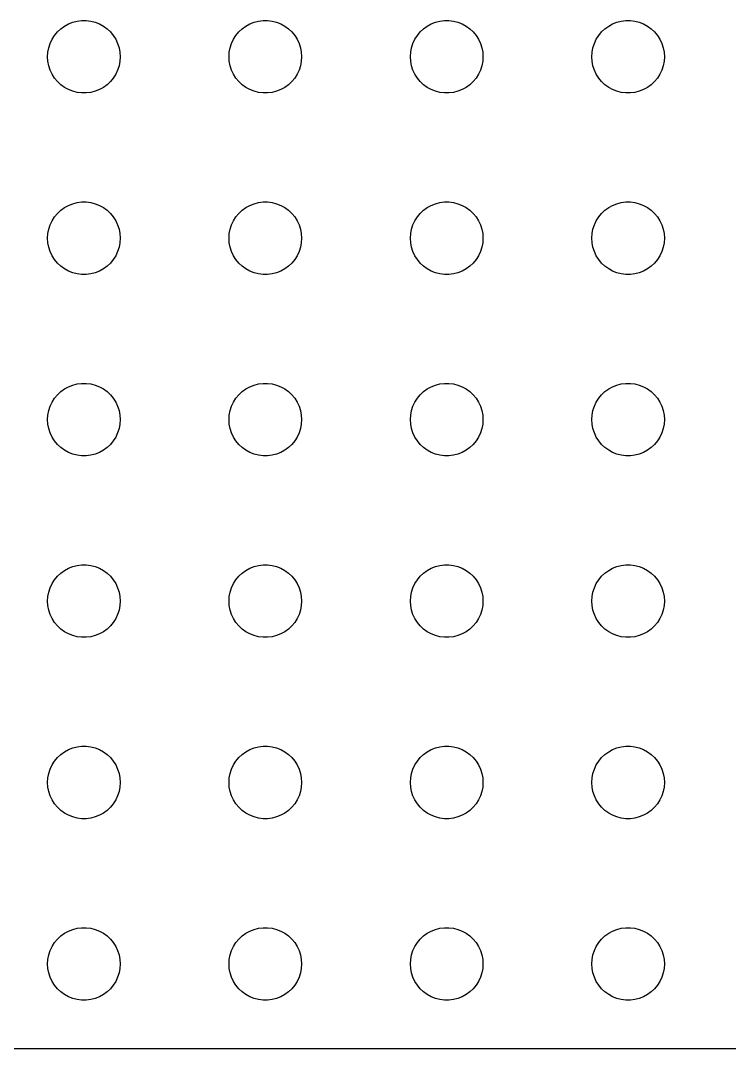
# Model space of a CAD drawing. Header units: metres. Extents: x -56 to 56, y -45 to 45.
# Drawn here: x -2.62 to 26.69, y -44.75 to -2.25 of the extents above; entities that cross this region are included whole.
import ezdxf

# ---------------------------------------------------------------- set-up
doc = ezdxf.new("R2010")
doc.units = ezdxf.units.M

msp = doc.modelspace()

# ---------------------------------------------------------------- linework, layer by layer
for p, q in [((-0.95613, -2.59422), (-0.80373, -2.48351)), ((-0.80373, -2.48351), (-0.63866, -2.39275)), ((-0.63866, -2.39275), (-0.46352, -2.32341)), ((-0.46352, -2.32341), (-0.28107, -2.27657)), ((-0.28107, -2.27657), (-0.09418, -2.25294)), ((-0.09418, -2.25294), (0.09418, -2.25294)), ((0.09418, -2.25294), (0.28107, -2.27657)), ((0.28107, -2.27657), (0.46352, -2.32341)), ((0.46352, -2.32341), (0.63866, -2.39275)), ((0.63866, -2.39275), (0.80373, -2.48351)), ((0.80373, -2.48351), (0.95613, -2.59422)), ((6.54385, -2.59422), (6.69626, -2.48351)), ((6.69626, -2.48351), (6.86133, -2.39275)), ((6.86133, -2.39275), (7.03647, -2.32341)), ((7.03647, -2.32341), (7.21892, -2.27657)), ((7.21892, -2.27657), (7.40581, -2.25294)), ((7.40581, -2.25294), (7.59418, -2.25294)), ((7.59418, -2.25294), (7.78107, -2.27657)), ((7.78107, -2.27657), (7.96352, -2.32341)), ((7.96352, -2.32341), (8.13866, -2.39275)), ((8.13866, -2.39275), (8.30373, -2.48351)), ((8.30373, -2.48351), (8.45613, -2.59422)), ((14.0439, -2.59422), (14.1963, -2.48351)), ((14.1963, -2.48351), (14.3613, -2.39275)), ((14.3613, -2.39275), (14.5365, -2.32341)), ((14.5365, -2.32341), (14.7189, -2.27657)), ((14.7189, -2.27657), (14.9058, -2.25294)), ((14.9058, -2.25294), (15.0942, -2.25294)), ((15.0942, -2.25294), (15.2811, -2.27657)), ((15.2811, -2.27657), (15.4635, -2.32341)), ((15.4635, -2.32341), (15.6387, -2.39275)), ((15.6387, -2.39275), (15.8037, -2.48351)), ((15.8037, -2.48351), (15.9561, -2.59422)), ((21.5439, -2.59422), (21.6963, -2.48351)), ((21.6963, -2.48351), (21.8613, -2.39275)), ((21.8613, -2.39275), (22.0365, -2.32341)), ((22.0365, -2.32341), (22.2189, -2.27657)), ((22.2189, -2.27657), (22.4058, -2.25294)), ((22.4058, -2.25294), (22.5942, -2.25294)), ((22.5942, -2.25294), (22.7811, -2.27657)), ((22.7811, -2.27657), (22.9635, -2.32341)), ((22.9635, -2.32341), (23.1387, -2.39275)), ((23.1387, -2.39275), (23.3037, -2.48351)), ((23.3037, -2.48351), (23.4561, -2.59422)), ((-1.31445, -3.02736), (-1.21352, -2.86832)), ((-1.21352, -2.86832), (-1.09344, -2.72318)), ((-1.09344, -2.72318), (-0.95613, -2.59422)), ((0.95613, -2.59422), (1.09344, -2.72318)), ((1.09344, -2.72318), (1.21352, -2.86832)), ((1.21352, -2.86832), (1.31445, -3.02736)), ((6.18553, -3.02736), (6.28647, -2.86832)), ((6.28647, -2.86832), (6.40654, -2.72318)), ((6.40654, -2.72318), (6.54385, -2.59422)), ((8.45613, -2.59422), (8.59344, -2.72318)), ((8.59344, -2.72318), (8.71352, -2.86832)), ((8.71352, -2.86832), (8.81445, -3.02736)), ((13.6855, -3.02736), (13.7865, -2.86832)), ((13.7865, -2.86832), (13.9065, -2.72318)), ((13.9065, -2.72318), (14.0439, -2.59422)), ((15.9561, -2.59422), (16.0934, -2.72318)), ((16.0934, -2.72318), (16.2135, -2.86832)), ((16.2135, -2.86832), (16.3145, -3.02736)), ((21.1855, -3.02736), (21.2865, -2.86832)), ((21.2865, -2.86832), (21.4065, -2.72318)), ((21.4065, -2.72318), (21.5439, -2.59422)), ((23.4561, -2.59422), (23.5934, -2.72318)), ((23.5934, -2.72318), (23.7135, -2.86832)), ((23.7135, -2.86832), (23.8145, -3.02736)), ((-1.48816, -3.562), (-1.45287, -3.37695)), ((-1.45287, -3.37695), (-1.39465, -3.1978)), ((-1.39465, -3.1978), (-1.31445, -3.02736)), ((1.31445, -3.02736), (1.39465, -3.1978)), ((1.39465, -3.1978), (1.45287, -3.37695)), ((1.45287, -3.37695), (1.48816, -3.562)), ((6.01183, -3.562), (6.04712, -3.37695)), ((6.04712, -3.37695), (6.10533, -3.1978)), ((6.10533, -3.1978), (6.18553, -3.02736)), ((8.81445, -3.02736), (8.89465, -3.1978)), ((8.89465, -3.1978), (8.95287, -3.37695)), ((8.95287, -3.37695), (8.98816, -3.562)), ((13.5118, -3.562), (13.5471, -3.37695)), ((13.5471, -3.37695), (13.6053, -3.1978)), ((13.6053, -3.1978), (13.6855, -3.02736)), ((16.3145, -3.02736), (16.3947, -3.1978)), ((16.3947, -3.1978), (16.4529, -3.37695)), ((16.4529, -3.37695), (16.4882, -3.562)), ((21.0118, -3.562), (21.0471, -3.37695)), ((21.0471, -3.37695), (21.1053, -3.1978)), ((21.1053, -3.1978), (21.1855, -3.02736)), ((23.8145, -3.02736), (23.8947, -3.1978)), ((23.8947, -3.1978), (23.9529, -3.37695)), ((23.9529, -3.37695), (23.9882, -3.562)), ((-1.5, -3.75), (-1.48816, -3.562)), ((-1.48816, -3.93799), (-1.5, -3.75)), ((1.48816, -3.562), (1.5, -3.75)), ((1.5, -3.75), (1.48816, -3.93799)), ((6, -3.75), (6.01183, -3.562)), ((6.01183, -3.93799), (6, -3.75)), ((8.98816, -3.562), (9, -3.75)), ((9, -3.75), (8.98816, -3.93799)), ((13.5, -3.75), (13.5118, -3.562)), ((13.5118, -3.93799), (13.5, -3.75)), ((16.4882, -3.562), (16.5, -3.75)), ((16.5, -3.75), (16.4882, -3.93799)), ((21, -3.75), (21.0118, -3.562)), ((21.0118, -3.93799), (21, -3.75)), ((23.9882, -3.562), (24, -3.75)), ((24, -3.75), (23.9882, -3.93799)), ((-1.45287, -4.12303), (-1.48816, -3.93799)), ((-1.39465, -4.30219), (-1.45287, -4.12303)), ((1.45287, -4.12303), (1.39465, -4.30219)), ((1.48816, -3.93799), (1.45287, -4.12303)), ((6.04712, -4.12303), (6.01183, -3.93799)), ((6.10533, -4.30219), (6.04712, -4.12303)), ((8.95287, -4.12303), (8.89465, -4.30219)), ((8.98816, -3.93799), (8.95287, -4.12303)), ((13.5471, -4.12303), (13.5118, -3.93799)), ((13.6053, -4.30219), (13.5471, -4.12303)), ((16.4529, -4.12303), (16.3947, -4.30219)), ((16.4882, -3.93799), (16.4529, -4.12303)), ((21.0471, -4.12303), (21.0118, -3.93799)), ((21.1053, -4.30219), (21.0471, -4.12303)), ((23.9529, -4.12303), (23.8947, -4.30219)), ((23.9882, -3.93799), (23.9529, -4.12303)), ((-1.31445, -4.47263), (-1.39465, -4.30219)), ((-1.21352, -4.63167), (-1.31445, -4.47263)), ((-1.09344, -4.77681), (-1.21352, -4.63167)), ((1.21352, -4.63167), (1.09344, -4.77681)), ((1.31445, -4.47263), (1.21352, -4.63167)), ((1.39465, -4.30219), (1.31445, -4.47263)), ((6.18553, -4.47263), (6.10533, -4.30219)), ((6.28647, -4.63167), (6.18553, -4.47263)), ((6.40654, -4.77681), (6.28647, -4.63167)), ((8.71352, -4.63167), (8.59344, -4.77681)), ((8.81445, -4.47263), (8.71352, -4.63167)), ((8.89465, -4.30219), (8.81445, -4.47263)), ((13.6855, -4.47263), (13.6053, -4.30219)), ((13.7865, -4.63167), (13.6855, -4.47263)), ((13.9065, -4.77681), (13.7865, -4.63167)), ((16.2135, -4.63167), (16.0934, -4.77681)), ((16.3145, -4.47263), (16.2135, -4.63167)), ((16.3947, -4.30219), (16.3145, -4.47263)), ((21.1855, -4.47263), (21.1053, -4.30219)), ((21.2865, -4.63167), (21.1855, -4.47263)), ((21.4065, -4.77681), (21.2865, -4.63167)), ((23.7135, -4.63167), (23.5934, -4.77681)), ((23.8145, -4.47263), (23.7135, -4.63167)), ((23.8947, -4.30219), (23.8145, -4.47263)), ((-0.95613, -4.90576), (-1.09344, -4.77681)), ((-0.80373, -5.01648), (-0.95613, -4.90576)), ((-0.63866, -5.10724), (-0.80373, -5.01648)), ((0.80373, -5.01648), (0.63866, -5.10724)), ((0.95613, -4.90576), (0.80373, -5.01648)), ((1.09344, -4.77681), (0.95613, -4.90576)), ((6.54385, -4.90576), (6.40654, -4.77681)), ((6.69626, -5.01648), (6.54385, -4.90576)), ((6.86133, -5.10724), (6.69626, -5.01648)), ((8.30373, -5.01648), (8.13866, -5.10724)), ((8.45613, -4.90576), (8.30373, -5.01648)), ((8.59344, -4.77681), (8.45613, -4.90576)), ((14.0439, -4.90576), (13.9065, -4.77681)), ((14.1963, -5.01648), (14.0439, -4.90576)), ((14.3613, -5.10724), (14.1963, -5.01648)), ((15.8037, -5.01648), (15.6387, -5.10724)), ((15.9561, -4.90576), (15.8037, -5.01648)), ((16.0934, -4.77681), (15.9561, -4.90576)), ((21.5439, -4.90576), (21.4065, -4.77681)), ((21.6963, -5.01648), (21.5439, -4.90576)), ((21.8613, -5.10724), (21.6963, -5.01648)), ((23.3037, -5.01648), (23.1387, -5.10724)), ((23.4561, -4.90576), (23.3037, -5.01648)), ((23.5934, -4.77681), (23.4561, -4.90576)), ((-0.46352, -5.17657), (-0.63866, -5.10724)), ((-0.28107, -5.22342), (-0.46352, -5.17657)), ((-0.09418, -5.24704), (-0.28107, -5.22342)), ((0.09418, -5.24704), (-0.09418, -5.24704)), ((0.28107, -5.22342), (0.09418, -5.24704)), ((0.46352, -5.17657), (0.28107, -5.22342)), ((0.63866, -5.10724), (0.46352, -5.17657)), ((7.03647, -5.17657), (6.86133, -5.10724)), ((7.21892, -5.22342), (7.03647, -5.17657)), ((7.40581, -5.24704), (7.21892, -5.22342)), ((7.59418, -5.24704), (7.40581, -5.24704)), ((7.78107, -5.22342), (7.59418, -5.24704)), ((7.96352, -5.17657), (7.78107, -5.22342)), ((8.13866, -5.10724), (7.96352, -5.17657)), ((14.5365, -5.17657), (14.3613, -5.10724)), ((14.7189, -5.22342), (14.5365, -5.17657)), ((14.9058, -5.24704), (14.7189, -5.22342)), ((15.0942, -5.24704), (14.9058, -5.24704)), ((15.2811, -5.22342), (15.0942, -5.24704)), ((15.4635, -5.17657), (15.2811, -5.22342)), ((15.6387, -5.10724), (15.4635, -5.17657)), ((22.0365, -5.17657), (21.8613, -5.10724)), ((22.2189, -5.22342), (22.0365, -5.17657)), ((22.4058, -5.24704), (22.2189, -5.22342)), ((22.5942, -5.24704), (22.4058, -5.24704)), ((22.7811, -5.22342), (22.5942, -5.24704)), ((22.9635, -5.17657), (22.7811, -5.22342)), ((23.1387, -5.10724), (22.9635, -5.17657)), ((-0.28107, -9.77657), (-0.09418, -9.75294)), ((-0.09418, -9.75294), (0.09418, -9.75294)), ((0.09418, -9.75294), (0.28107, -9.77657)), ((7.21892, -9.77657), (7.40581, -9.75294)), ((7.40581, -9.75294), (7.59418, -9.75294)), ((7.59418, -9.75294), (7.78107, -9.77657)), ((14.7189, -9.77657), (14.9058, -9.75294)), ((14.9058, -9.75294), (15.0942, -9.75294)), ((15.0942, -9.75294), (15.2811, -9.77657)), ((22.2189, -9.77657), (22.4058, -9.75294)), ((22.4058, -9.75294), (22.5942, -9.75294)), ((22.5942, -9.75294), (22.7811, -9.77657)), ((-1.09344, -10.2232), (-0.95613, -10.0942)), ((-0.95613, -10.0942), (-0.80373, -9.98351)), ((-0.80373, -9.98351), (-0.63866, -9.89275)), ((-0.63866, -9.89275), (-0.46352, -9.82341)), ((-0.46352, -9.82341), (-0.28107, -9.77657)), ((0.28107, -9.77657), (0.46352, -9.82341)), ((0.46352, -9.82341), (0.63866, -9.89275)), ((0.63866, -9.89275), (0.80373, -9.98351)), ((0.80373, -9.98351), (0.95613, -10.0942)), ((0.95613, -10.0942), (1.09344, -10.2232)), ((6.40654, -10.2232), (6.54385, -10.0942)), ((6.54385, -10.0942), (6.69626, -9.98351)), ((6.69626, -9.98351), (6.86133, -9.89275)), ((6.86133, -9.89275), (7.03647, -9.82341)), ((7.03647, -9.82341), (7.21892, -9.77657)), ((7.78107, -9.77657), (7.96352, -9.82341)), ((7.96352, -9.82341), (8.13866, -9.89275)), ((8.13866, -9.89275), (8.30373, -9.98351)), ((8.30373, -9.98351), (8.45613, -10.0942)), ((8.45613, -10.0942), (8.59344, -10.2232)), ((13.9065, -10.2232), (14.0439, -10.0942)), ((14.0439, -10.0942), (14.1963, -9.98351)), ((14.1963, -9.98351), (14.3613, -9.89275)), ((14.3613, -9.89275), (14.5365, -9.82341)), ((14.5365, -9.82341), (14.7189, -9.77657)), ((15.2811, -9.77657), (15.4635, -9.82341)), ((15.4635, -9.82341), (15.6387, -9.89275)), ((15.6387, -9.89275), (15.8037, -9.98351)), ((15.8037, -9.98351), (15.9561, -10.0942)), ((15.9561, -10.0942), (16.0934, -10.2232)), ((21.4065, -10.2232), (21.5439, -10.0942)), ((21.5439, -10.0942), (21.6963, -9.98351)), ((21.6963, -9.98351), (21.8613, -9.89275)), ((21.8613, -9.89275), (22.0365, -9.82341)), ((22.0365, -9.82341), (22.2189, -9.77657)), ((22.7811, -9.77657), (22.9635, -9.82341)), ((22.9635, -9.82341), (23.1387, -9.89275)), ((23.1387, -9.89275), (23.3037, -9.98351)), ((23.3037, -9.98351), (23.4561, -10.0942)), ((23.4561, -10.0942), (23.5934, -10.2232)), ((-1.39465, -10.6978), (-1.31445, -10.5274)), ((-1.31445, -10.5274), (-1.21352, -10.3683)), ((-1.21352, -10.3683), (-1.09344, -10.2232)), ((1.09344, -10.2232), (1.21352, -10.3683)), ((1.21352, -10.3683), (1.31445, -10.5274)), ((1.31445, -10.5274), (1.39465, -10.6978)), ((6.10533, -10.6978), (6.18553, -10.5274)), ((6.18553, -10.5274), (6.28647, -10.3683)), ((6.28647, -10.3683), (6.40654, -10.2232)), ((8.59344, -10.2232), (8.71352, -10.3683)), ((8.71352, -10.3683), (8.81445, -10.5274)), ((8.81445, -10.5274), (8.89465, -10.6978)), ((13.6053, -10.6978), (13.6855, -10.5274)), ((13.6855, -10.5274), (13.7865, -10.3683)), ((13.7865, -10.3683), (13.9065, -10.2232)), ((16.0934, -10.2232), (16.2135, -10.3683)), ((16.2135, -10.3683), (16.3145, -10.5274)), ((16.3145, -10.5274), (16.3947, -10.6978)), ((21.1053, -10.6978), (21.1855, -10.5274)), ((21.1855, -10.5274), (21.2865, -10.3683)), ((21.2865, -10.3683), (21.4065, -10.2232)), ((23.5934, -10.2232), (23.7135, -10.3683)), ((23.7135, -10.3683), (23.8145, -10.5274)), ((23.8145, -10.5274), (23.8947, -10.6978)), ((-1.48816, -11.062), (-1.45287, -10.877)), ((-1.45287, -10.877), (-1.39465, -10.6978)), ((1.39465, -10.6978), (1.45287, -10.877)), ((1.45287, -10.877), (1.48816, -11.062)), ((6.01183, -11.062), (6.04712, -10.877)), ((6.04712, -10.877), (6.10533, -10.6978)), ((8.89465, -10.6978), (8.95287, -10.877)), ((8.95287, -10.877), (8.98816, -11.062)), ((13.5118, -11.062), (13.5471, -10.877)), ((13.5471, -10.877), (13.6053, -10.6978)), ((16.3947, -10.6978), (16.4529, -10.877)), ((16.4529, -10.877), (16.4882, -11.062)), ((21.0118, -11.062), (21.0471, -10.877)), ((21.0471, -10.877), (21.1053, -10.6978)), ((23.8947, -10.6978), (23.9529, -10.877)), ((23.9529, -10.877), (23.9882, -11.062)), ((-1.5, -11.25), (-1.48816, -11.062)), ((-1.48816, -11.438), (-1.5, -11.25)), ((-1.45287, -11.623), (-1.48816, -11.438)), ((1.48816, -11.438), (1.45287, -11.623)), ((1.48816, -11.062), (1.5, -11.25)), ((1.5, -11.25), (1.48816, -11.438)), ((6, -11.25), (6.01183, -11.062)), ((6.01183, -11.438), (6, -11.25)), ((6.04712, -11.623), (6.01183, -11.438)), ((8.98816, -11.438), (8.95287, -11.623)), ((8.98816, -11.062), (9, -11.25)), ((9, -11.25), (8.98816, -11.438)), ((13.5, -11.25), (13.5118, -11.062)), ((13.5118, -11.438), (13.5, -11.25)), ((13.5471, -11.623), (13.5118, -11.438)), ((16.4882, -11.438), (16.4529, -11.623)), ((16.4882, -11.062), (16.5, -11.25)), ((16.5, -11.25), (16.4882, -11.438)), ((21, -11.25), (21.0118, -11.062)), ((21.0118, -11.438), (21, -11.25)), ((21.0471, -11.623), (21.0118, -11.438)), ((23.9882, -11.438), (23.9529, -11.623)), ((23.9882, -11.062), (24, -11.25)), ((24, -11.25), (23.9882, -11.438)), ((-1.39465, -11.8022), (-1.45287, -11.623)), ((-1.31445, -11.9726), (-1.39465, -11.8022)), ((1.39465, -11.8022), (1.31445, -11.9726)), ((1.45287, -11.623), (1.39465, -11.8022)), ((6.10533, -11.8022), (6.04712, -11.623)), ((6.18553, -11.9726), (6.10533, -11.8022)), ((8.89465, -11.8022), (8.81445, -11.9726)), ((8.95287, -11.623), (8.89465, -11.8022)), ((13.6053, -11.8022), (13.5471, -11.623)), ((13.6855, -11.9726), (13.6053, -11.8022)), ((16.3947, -11.8022), (16.3145, -11.9726)), ((16.4529, -11.623), (16.3947, -11.8022)), ((21.1053, -11.8022), (21.0471, -11.623)), ((21.1855, -11.9726), (21.1053, -11.8022)), ((23.8947, -11.8022), (23.8145, -11.9726)), ((23.9529, -11.623), (23.8947, -11.8022)), ((-1.21352, -12.1317), (-1.31445, -11.9726)), ((-1.09344, -12.2768), (-1.21352, -12.1317)), ((-0.95613, -12.4058), (-1.09344, -12.2768)), ((1.09344, -12.2768), (0.95613, -12.4058)), ((1.21352, -12.1317), (1.09344, -12.2768)), ((1.31445, -11.9726), (1.21352, -12.1317)), ((6.28647, -12.1317), (6.18553, -11.9726)), ((6.40654, -12.2768), (6.28647, -12.1317)), ((6.54385, -12.4058), (6.40654, -12.2768)), ((8.59344, -12.2768), (8.45613, -12.4058)), ((8.71352, -12.1317), (8.59344, -12.2768)), ((8.81445, -11.9726), (8.71352, -12.1317)), ((13.7865, -12.1317), (13.6855, -11.9726)), ((13.9065, -12.2768), (13.7865, -12.1317)), ((14.0439, -12.4058), (13.9065, -12.2768)), ((16.0934, -12.2768), (15.9561, -12.4058)), ((16.2135, -12.1317), (16.0934, -12.2768)), ((16.3145, -11.9726), (16.2135, -12.1317)), ((21.2865, -12.1317), (21.1855, -11.9726)), ((21.4065, -12.2768), (21.2865, -12.1317)), ((21.5439, -12.4058), (21.4065, -12.2768)), ((23.5934, -12.2768), (23.4561, -12.4058)), ((23.7135, -12.1317), (23.5934, -12.2768)), ((23.8145, -11.9726), (23.7135, -12.1317)), ((-0.80373, -12.5165), (-0.95613, -12.4058)), ((-0.63866, -12.6072), (-0.80373, -12.5165)), ((-0.46352, -12.6766), (-0.63866, -12.6072)), ((-0.28107, -12.7234), (-0.46352, -12.6766)), ((-0.09418, -12.747), (-0.28107, -12.7234)), ((0.09418, -12.747), (-0.09418, -12.747)), ((0.28107, -12.7234), (0.09418, -12.747)), ((0.46352, -12.6766), (0.28107, -12.7234)), ((0.63866, -12.6072), (0.46352, -12.6766)), ((0.80373, -12.5165), (0.63866, -12.6072)), ((0.95613, -12.4058), (0.80373, -12.5165)), ((6.69626, -12.5165), (6.54385, -12.4058)), ((6.86133, -12.6072), (6.69626, -12.5165)), ((7.03647, -12.6766), (6.86133, -12.6072)), ((7.21892, -12.7234), (7.03647, -12.6766)), ((7.40581, -12.747), (7.21892, -12.7234)), ((7.59418, -12.747), (7.40581, -12.747)), ((7.78107, -12.7234), (7.59418, -12.747)), ((7.96352, -12.6766), (7.78107, -12.7234)), ((8.13866, -12.6072), (7.96352, -12.6766)), ((8.30373, -12.5165), (8.13866, -12.6072)), ((8.45613, -12.4058), (8.30373, -12.5165)), ((14.1963, -12.5165), (14.0439, -12.4058)), ((14.3613, -12.6072), (14.1963, -12.5165)), ((14.5365, -12.6766), (14.3613, -12.6072)), ((14.7189, -12.7234), (14.5365, -12.6766)), ((14.9058, -12.747), (14.7189, -12.7234)), ((15.0942, -12.747), (14.9058, -12.747)), ((15.2811, -12.7234), (15.0942, -12.747)), ((15.4635, -12.6766), (15.2811, -12.7234)), ((15.6387, -12.6072), (15.4635, -12.6766)), ((15.8037, -12.5165), (15.6387, -12.6072)), ((15.9561, -12.4058), (15.8037, -12.5165)), ((21.6963, -12.5165), (21.5439, -12.4058)), ((21.8613, -12.6072), (21.6963, -12.5165)), ((22.0365, -12.6766), (21.8613, -12.6072)), ((22.2189, -12.7234), (22.0365, -12.6766)), ((22.4058, -12.747), (22.2189, -12.7234)), ((22.5942, -12.747), (22.4058, -12.747)), ((22.7811, -12.7234), (22.5942, -12.747)), ((22.9635, -12.6766), (22.7811, -12.7234)), ((23.1387, -12.6072), (22.9635, -12.6766)), ((23.3037, -12.5165), (23.1387, -12.6072)), ((23.4561, -12.4058), (23.3037, -12.5165)), ((-0.80373, -17.4835), (-0.63866, -17.3927)), ((-0.63866, -17.3927), (-0.46352, -17.3234)), ((-0.46352, -17.3234), (-0.28107, -17.2766)), ((-0.28107, -17.2766), (-0.09418, -17.253)), ((-0.09418, -17.253), (0.09418, -17.253)), ((0.09418, -17.253), (0.28107, -17.2766)), ((0.28107, -17.2766), (0.46352, -17.3234)), ((0.46352, -17.3234), (0.63866, -17.3927)), ((0.63866, -17.3927), (0.80373, -17.4835)), ((6.69626, -17.4835), (6.86133, -17.3927)), ((6.86133, -17.3927), (7.03647, -17.3234)), ((7.03647, -17.3234), (7.21892, -17.2766)), ((7.21892, -17.2766), (7.40581, -17.253)), ((7.40581, -17.253), (7.59418, -17.253)), ((7.59418, -17.253), (7.78107, -17.2766)), ((7.78107, -17.2766), (7.96352, -17.3234)), ((7.96352, -17.3234), (8.13866, -17.3927)), ((8.13866, -17.3927), (8.30373, -17.4835)), ((14.1963, -17.4835), (14.3613, -17.3927)), ((14.3613, -17.3927), (14.5365, -17.3234)), ((14.5365, -17.3234), (14.7189, -17.2766)), ((14.7189, -17.2766), (14.9058, -17.253)), ((14.9058, -17.253), (15.0942, -17.253)), ((15.0942, -17.253), (15.2811, -17.2766)), ((15.2811, -17.2766), (15.4635, -17.3234)), ((15.4635, -17.3234), (15.6387, -17.3927)), ((15.6387, -17.3927), (15.8037, -17.4835)), ((21.6963, -17.4835), (21.8613, -17.3927)), ((21.8613, -17.3927), (22.0365, -17.3234)), ((22.0365, -17.3234), (22.2189, -17.2766)), ((22.2189, -17.2766), (22.4058, -17.253)), ((22.4058, -17.253), (22.5942, -17.253)), ((22.5942, -17.253), (22.7811, -17.2766)), ((22.7811, -17.2766), (22.9635, -17.3234)), ((22.9635, -17.3234), (23.1387, -17.3927)), ((23.1387, -17.3927), (23.3037, -17.4835)), ((-1.21352, -17.8683), (-1.09344, -17.7232)), ((-1.09344, -17.7232), (-0.95613, -17.5942)), ((-0.95613, -17.5942), (-0.80373, -17.4835)), ((0.80373, -17.4835), (0.95613, -17.5942)), ((0.95613, -17.5942), (1.09344, -17.7232)), ((1.09344, -17.7232), (1.21352, -17.8683)), ((6.28647, -17.8683), (6.40654, -17.7232)), ((6.40654, -17.7232), (6.54385, -17.5942)), ((6.54385, -17.5942), (6.69626, -17.4835)), ((8.30373, -17.4835), (8.45613, -17.5942)), ((8.45613, -17.5942), (8.59344, -17.7232)), ((8.59344, -17.7232), (8.71352, -17.8683)), ((13.7865, -17.8683), (13.9065, -17.7232)), ((13.9065, -17.7232), (14.0439, -17.5942)), ((14.0439, -17.5942), (14.1963, -17.4835)), ((15.8037, -17.4835), (15.9561, -17.5942)), ((15.9561, -17.5942), (16.0934, -17.7232)), ((16.0934, -17.7232), (16.2135, -17.8683)), ((21.2865, -17.8683), (21.4065, -17.7232)), ((21.4065, -17.7232), (21.5439, -17.5942)), ((21.5439, -17.5942), (21.6963, -17.4835)), ((23.3037, -17.4835), (23.4561, -17.5942)), ((23.4561, -17.5942), (23.5934, -17.7232)), ((23.5934, -17.7232), (23.7135, -17.8683)), ((-1.45287, -18.377), (-1.39465, -18.1978)), ((-1.39465, -18.1978), (-1.31445, -18.0274)), ((-1.31445, -18.0274), (-1.21352, -17.8683)), ((1.21352, -17.8683), (1.31445, -18.0274)), ((1.31445, -18.0274), (1.39465, -18.1978)), ((1.39465, -18.1978), (1.45287, -18.377)), ((6.04712, -18.377), (6.10533, -18.1978)), ((6.10533, -18.1978), (6.18553, -18.0274)), ((6.18553, -18.0274), (6.28647, -17.8683)), ((8.71352, -17.8683), (8.81445, -18.0274)), ((8.81445, -18.0274), (8.89465, -18.1978)), ((8.89465, -18.1978), (8.95287, -18.377)), ((13.5471, -18.377), (13.6053, -18.1978)), ((13.6053, -18.1978), (13.6855, -18.0274)), ((13.6855, -18.0274), (13.7865, -17.8683)), ((16.2135, -17.8683), (16.3145, -18.0274)), ((16.3145, -18.0274), (16.3947, -18.1978)), ((16.3947, -18.1978), (16.4529, -18.377)), ((21.0471, -18.377), (21.1053, -18.1978)), ((21.1053, -18.1978), (21.1855, -18.0274)), ((21.1855, -18.0274), (21.2865, -17.8683)), ((23.7135, -17.8683), (23.8145, -18.0274)), ((23.8145, -18.0274), (23.8947, -18.1978)), ((23.8947, -18.1978), (23.9529, -18.377)), ((-1.5, -18.75), (-1.48816, -18.562)), ((-1.48816, -18.562), (-1.45287, -18.377)), ((1.45287, -18.377), (1.48816, -18.562)), ((1.48816, -18.562), (1.5, -18.75)), ((6, -18.75), (6.01183, -18.562)), ((6.01183, -18.562), (6.04712, -18.377)), ((8.95287, -18.377), (8.98816, -18.562)), ((8.98816, -18.562), (9, -18.75)), ((13.5, -18.75), (13.5118, -18.562)), ((13.5118, -18.562), (13.5471, -18.377)), ((16.4529, -18.377), (16.4882, -18.562)), ((16.4882, -18.562), (16.5, -18.75)), ((21, -18.75), (21.0118, -18.562)), ((21.0118, -18.562), (21.0471, -18.377)), ((23.9529, -18.377), (23.9882, -18.562)), ((23.9882, -18.562), (24, -18.75)), ((-1.48816, -18.938), (-1.5, -18.75)), ((-1.45287, -19.123), (-1.48816, -18.938)), ((1.48816, -18.938), (1.45287, -19.123)), ((1.5, -18.75), (1.48816, -18.938)), ((6.01183, -18.938), (6, -18.75)), ((6.04712, -19.123), (6.01183, -18.938)), ((8.98816, -18.938), (8.95287, -19.123)), ((9, -18.75), (8.98816, -18.938)), ((13.5118, -18.938), (13.5, -18.75)), ((13.5471, -19.123), (13.5118, -18.938)), ((16.4882, -18.938), (16.4529, -19.123)), ((16.5, -18.75), (16.4882, -18.938)), ((21.0118, -18.938), (21, -18.75)), ((21.0471, -19.123), (21.0118, -18.938)), ((23.9882, -18.938), (23.9529, -19.123)), ((24, -18.75), (23.9882, -18.938)), ((-1.39465, -19.3022), (-1.45287, -19.123)), ((-1.31445, -19.4726), (-1.39465, -19.3022)), ((-1.21352, -19.6317), (-1.31445, -19.4726)), ((1.31445, -19.4726), (1.21352, -19.6317)), ((1.39465, -19.3022), (1.31445, -19.4726)), ((1.45287, -19.123), (1.39465, -19.3022)), ((6.10533, -19.3022), (6.04712, -19.123)), ((6.18553, -19.4726), (6.10533, -19.3022)), ((6.28647, -19.6317), (6.18553, -19.4726)), ((8.81445, -19.4726), (8.71352, -19.6317)), ((8.89465, -19.3022), (8.81445, -19.4726)), ((8.95287, -19.123), (8.89465, -19.3022)), ((13.6053, -19.3022), (13.5471, -19.123)), ((13.6855, -19.4726), (13.6053, -19.3022)), ((13.7865, -19.6317), (13.6855, -19.4726)), ((16.3145, -19.4726), (16.2135, -19.6317)), ((16.3947, -19.3022), (16.3145, -19.4726)), ((16.4529, -19.123), (16.3947, -19.3022)), ((21.1053, -19.3022), (21.0471, -19.123)), ((21.1855, -19.4726), (21.1053, -19.3022)), ((21.2865, -19.6317), (21.1855, -19.4726)), ((23.8145, -19.4726), (23.7135, -19.6317)), ((23.8947, -19.3022), (23.8145, -19.4726)), ((23.9529, -19.123), (23.8947, -19.3022)), ((-1.09344, -19.7768), (-1.21352, -19.6317)), ((-0.95613, -19.9058), (-1.09344, -19.7768)), ((-0.80373, -20.0165), (-0.95613, -19.9058)), ((0.95613, -19.9058), (0.80373, -20.0165)), ((1.09344, -19.7768), (0.95613, -19.9058)), ((1.21352, -19.6317), (1.09344, -19.7768)), ((6.40654, -19.7768), (6.28647, -19.6317)), ((6.54385, -19.9058), (6.40654, -19.7768)), ((6.69626, -20.0165), (6.54385, -19.9058)), ((8.45613, -19.9058), (8.30373, -20.0165)), ((8.59344, -19.7768), (8.45613, -19.9058)), ((8.71352, -19.6317), (8.59344, -19.7768)), ((13.9065, -19.7768), (13.7865, -19.6317)), ((14.0439, -19.9058), (13.9065, -19.7768)), ((14.1963, -20.0165), (14.0439, -19.9058)), ((15.9561, -19.9058), (15.8037, -20.0165)), ((16.0934, -19.7768), (15.9561, -19.9058)), ((16.2135, -19.6317), (16.0934, -19.7768)), ((21.4065, -19.7768), (21.2865, -19.6317)), ((21.5439, -19.9058), (21.4065, -19.7768)), ((21.6963, -20.0165), (21.5439, -19.9058)), ((23.4561, -19.9058), (23.3037, -20.0165)), ((23.5934, -19.7768), (23.4561, -19.9058)), ((23.7135, -19.6317), (23.5934, -19.7768)), ((-0.63866, -20.1072), (-0.80373, -20.0165)), ((-0.46352, -20.1766), (-0.63866, -20.1072)), ((-0.28107, -20.2234), (-0.46352, -20.1766)), ((-0.09418, -20.247), (-0.28107, -20.2234)), ((0.09418, -20.247), (-0.09418, -20.247)), ((0.28107, -20.2234), (0.09418, -20.247)), ((0.46352, -20.1766), (0.28107, -20.2234)), ((0.63866, -20.1072), (0.46352, -20.1766)), ((0.80373, -20.0165), (0.63866, -20.1072)), ((6.86133, -20.1072), (6.69626, -20.0165)), ((7.03647, -20.1766), (6.86133, -20.1072)), ((7.21892, -20.2234), (7.03647, -20.1766)), ((7.40581, -20.247), (7.21892, -20.2234)), ((7.59418, -20.247), (7.40581, -20.247)), ((7.78107, -20.2234), (7.59418, -20.247)), ((7.96352, -20.1766), (7.78107, -20.2234)), ((8.13866, -20.1072), (7.96352, -20.1766)), ((8.30373, -20.0165), (8.13866, -20.1072)), ((14.3613, -20.1072), (14.1963, -20.0165)), ((14.5365, -20.1766), (14.3613, -20.1072)), ((14.7189, -20.2234), (14.5365, -20.1766)), ((14.9058, -20.247), (14.7189, -20.2234)), ((15.0942, -20.247), (14.9058, -20.247)), ((15.2811, -20.2234), (15.0942, -20.247)), ((15.4635, -20.1766), (15.2811, -20.2234)), ((15.6387, -20.1072), (15.4635, -20.1766)), ((15.8037, -20.0165), (15.6387, -20.1072)), ((21.8613, -20.1072), (21.6963, -20.0165)), ((22.0365, -20.1766), (21.8613, -20.1072)), ((22.2189, -20.2234), (22.0365, -20.1766)), ((22.4058, -20.247), (22.2189, -20.2234)), ((22.5942, -20.247), (22.4058, -20.247)), ((22.7811, -20.2234), (22.5942, -20.247)), ((22.9635, -20.1766), (22.7811, -20.2234)), ((23.1387, -20.1072), (22.9635, -20.1766)), ((23.3037, -20.0165), (23.1387, -20.1072)), ((-0.95613, -25.0942), (-0.80373, -24.9835)), ((-0.80373, -24.9835), (-0.63866, -24.8927)), ((-0.63866, -24.8927), (-0.46352, -24.8234)), ((-0.46352, -24.8234), (-0.28107, -24.7766)), ((-0.28107, -24.7766), (-0.09418, -24.753)), ((-0.09418, -24.753), (0.09418, -24.753)), ((0.09418, -24.753), (0.28107, -24.7766)), ((0.28107, -24.7766), (0.46352, -24.8234)), ((0.46352, -24.8234), (0.63866, -24.8927)), ((0.63866, -24.8927), (0.80373, -24.9835)), ((0.80373, -24.9835), (0.95613, -25.0942)), ((6.54385, -25.0942), (6.69626, -24.9835)), ((6.69626, -24.9835), (6.86133, -24.8927)), ((6.86133, -24.8927), (7.03647, -24.8234)), ((7.03647, -24.8234), (7.21892, -24.7766)), ((7.21892, -24.7766), (7.40581, -24.753)), ((7.40581, -24.753), (7.59418, -24.753)), ((7.59418, -24.753), (7.78107, -24.7766)), ((7.78107, -24.7766), (7.96352, -24.8234)), ((7.96352, -24.8234), (8.13866, -24.8927)), ((8.13866, -24.8927), (8.30373, -24.9835)), ((8.30373, -24.9835), (8.45613, -25.0942)), ((14.0439, -25.0942), (14.1963, -24.9835)), ((14.1963, -24.9835), (14.3613, -24.8927)), ((14.3613, -24.8927), (14.5365, -24.8234)), ((14.5365, -24.8234), (14.7189, -24.7766)), ((14.7189, -24.7766), (14.9058, -24.753)), ((14.9058, -24.753), (15.0942, -24.753)), ((15.0942, -24.753), (15.2811, -24.7766)), ((15.2811, -24.7766), (15.4635, -24.8234)), ((15.4635, -24.8234), (15.6387, -24.8927)), ((15.6387, -24.8927), (15.8037, -24.9835)), ((15.8037, -24.9835), (15.9561, -25.0942)), ((21.5439, -25.0942), (21.6963, -24.9835)), ((21.6963, -24.9835), (21.8613, -24.8927)), ((21.8613, -24.8927), (22.0365, -24.8234)), ((22.0365, -24.8234), (22.2189, -24.7766)), ((22.2189, -24.7766), (22.4058, -24.753)), ((22.4058, -24.753), (22.5942, -24.753)), ((22.5942, -24.753), (22.7811, -24.7766)), ((22.7811, -24.7766), (22.9635, -24.8234)), ((22.9635, -24.8234), (23.1387, -24.8927)), ((23.1387, -24.8927), (23.3037, -24.9835)), ((23.3037, -24.9835), (23.4561, -25.0942)), ((-1.31445, -25.5274), (-1.21352, -25.3683)), ((-1.21352, -25.3683), (-1.09344, -25.2232)), ((-1.09344, -25.2232), (-0.95613, -25.0942)), ((0.95613, -25.0942), (1.09344, -25.2232)), ((1.09344, -25.2232), (1.21352, -25.3683)), ((1.21352, -25.3683), (1.31445, -25.5274)), ((6.18553, -25.5274), (6.28647, -25.3683)), ((6.28647, -25.3683), (6.40654, -25.2232)), ((6.40654, -25.2232), (6.54385, -25.0942)), ((8.45613, -25.0942), (8.59344, -25.2232)), ((8.59344, -25.2232), (8.71352, -25.3683)), ((8.71352, -25.3683), (8.81445, -25.5274)), ((13.6855, -25.5274), (13.7865, -25.3683)), ((13.7865, -25.3683), (13.9065, -25.2232)), ((13.9065, -25.2232), (14.0439, -25.0942)), ((15.9561, -25.0942), (16.0934, -25.2232)), ((16.0934, -25.2232), (16.2135, -25.3683)), ((16.2135, -25.3683), (16.3145, -25.5274)), ((21.1855, -25.5274), (21.2865, -25.3683)), ((21.2865, -25.3683), (21.4065, -25.2232)), ((21.4065, -25.2232), (21.5439, -25.0942)), ((23.4561, -25.0942), (23.5934, -25.2232)), ((23.5934, -25.2232), (23.7135, -25.3683)), ((23.7135, -25.3683), (23.8145, -25.5274)), ((-1.48816, -26.062), (-1.45287, -25.877)), ((-1.45287, -25.877), (-1.39465, -25.6978)), ((-1.39465, -25.6978), (-1.31445, -25.5274)), ((1.31445, -25.5274), (1.39465, -25.6978)), ((1.39465, -25.6978), (1.45287, -25.877)), ((1.45287, -25.877), (1.48816, -26.062)), ((6.01183, -26.062), (6.04712, -25.877)), ((6.04712, -25.877), (6.10533, -25.6978)), ((6.10533, -25.6978), (6.18553, -25.5274)), ((8.81445, -25.5274), (8.89465, -25.6978)), ((8.89465, -25.6978), (8.95287, -25.877)), ((8.95287, -25.877), (8.98816, -26.062)), ((13.5118, -26.062), (13.5471, -25.877)), ((13.5471, -25.877), (13.6053, -25.6978)), ((13.6053, -25.6978), (13.6855, -25.5274)), ((16.3145, -25.5274), (16.3947, -25.6978)), ((16.3947, -25.6978), (16.4529, -25.877)), ((16.4529, -25.877), (16.4882, -26.062)), ((21.0118, -26.062), (21.0471, -25.877)), ((21.0471, -25.877), (21.1053, -25.6978)), ((21.1053, -25.6978), (21.1855, -25.5274)), ((23.8145, -25.5274), (23.8947, -25.6978)), ((23.8947, -25.6978), (23.9529, -25.877)), ((23.9529, -25.877), (23.9882, -26.062)), ((-1.5, -26.25), (-1.48816, -26.062)), ((-1.48816, -26.438), (-1.5, -26.25)), ((1.48816, -26.062), (1.5, -26.25)), ((1.5, -26.25), (1.48816, -26.438)), ((6, -26.25), (6.01183, -26.062)), ((6.01183, -26.438), (6, -26.25)), ((8.98816, -26.062), (9, -26.25)), ((9, -26.25), (8.98816, -26.438)), ((13.5, -26.25), (13.5118, -26.062)), ((13.5118, -26.438), (13.5, -26.25)), ((16.4882, -26.062), (16.5, -26.25)), ((16.5, -26.25), (16.4882, -26.438)), ((21, -26.25), (21.0118, -26.062)), ((21.0118, -26.438), (21, -26.25)), ((23.9882, -26.062), (24, -26.25)), ((24, -26.25), (23.9882, -26.438)), ((-1.45287, -26.623), (-1.48816, -26.438)), ((-1.39465, -26.8022), (-1.45287, -26.623)), ((1.45287, -26.623), (1.39465, -26.8022)), ((1.48816, -26.438), (1.45287, -26.623)), ((6.04712, -26.623), (6.01183, -26.438)), ((6.10533, -26.8022), (6.04712, -26.623)), ((8.95287, -26.623), (8.89465, -26.8022)), ((8.98816, -26.438), (8.95287, -26.623)), ((13.5471, -26.623), (13.5118, -26.438)), ((13.6053, -26.8022), (13.5471, -26.623)), ((16.4529, -26.623), (16.3947, -26.8022)), ((16.4882, -26.438), (16.4529, -26.623)), ((21.0471, -26.623), (21.0118, -26.438)), ((21.1053, -26.8022), (21.0471, -26.623)), ((23.9529, -26.623), (23.8947, -26.8022)), ((23.9882, -26.438), (23.9529, -26.623)), ((-1.31445, -26.9726), (-1.39465, -26.8022)), ((-1.21352, -27.1317), (-1.31445, -26.9726)), ((-1.09344, -27.2768), (-1.21352, -27.1317)), ((1.21352, -27.1317), (1.09344, -27.2768)), ((1.31445, -26.9726), (1.21352, -27.1317)), ((1.39465, -26.8022), (1.31445, -26.9726)), ((6.18553, -26.9726), (6.10533, -26.8022)), ((6.28647, -27.1317), (6.18553, -26.9726)), ((6.40654, -27.2768), (6.28647, -27.1317)), ((8.71352, -27.1317), (8.59344, -27.2768)), ((8.81445, -26.9726), (8.71352, -27.1317)), ((8.89465, -26.8022), (8.81445, -26.9726)), ((13.6855, -26.9726), (13.6053, -26.8022)), ((13.7865, -27.1317), (13.6855, -26.9726)), ((13.9065, -27.2768), (13.7865, -27.1317)), ((16.2135, -27.1317), (16.0934, -27.2768)), ((16.3145, -26.9726), (16.2135, -27.1317)), ((16.3947, -26.8022), (16.3145, -26.9726)), ((21.1855, -26.9726), (21.1053, -26.8022)), ((21.2865, -27.1317), (21.1855, -26.9726)), ((21.4065, -27.2768), (21.2865, -27.1317)), ((23.7135, -27.1317), (23.5934, -27.2768)), ((23.8145, -26.9726), (23.7135, -27.1317)), ((23.8947, -26.8022), (23.8145, -26.9726)), ((-0.95613, -27.4058), (-1.09344, -27.2768)), ((-0.80373, -27.5165), (-0.95613, -27.4058)), ((-0.63866, -27.6072), (-0.80373, -27.5165)), ((-0.46352, -27.6766), (-0.63866, -27.6072)), ((0.63866, -27.6072), (0.46352, -27.6766)), ((0.80373, -27.5165), (0.63866, -27.6072)), ((0.95613, -27.4058), (0.80373, -27.5165)), ((1.09344, -27.2768), (0.95613, -27.4058)), ((6.54385, -27.4058), (6.40654, -27.2768)), ((6.69626, -27.5165), (6.54385, -27.4058)), ((6.86133, -27.6072), (6.69626, -27.5165)), ((7.03647, -27.6766), (6.86133, -27.6072)), ((8.13866, -27.6072), (7.96352, -27.6766)), ((8.30373, -27.5165), (8.13866, -27.6072)), ((8.45613, -27.4058), (8.30373, -27.5165)), ((8.59344, -27.2768), (8.45613, -27.4058)), ((14.0439, -27.4058), (13.9065, -27.2768)), ((14.1963, -27.5165), (14.0439, -27.4058)), ((14.3613, -27.6072), (14.1963, -27.5165)), ((14.5365, -27.6766), (14.3613, -27.6072)), ((15.6387, -27.6072), (15.4635, -27.6766)), ((15.8037, -27.5165), (15.6387, -27.6072)), ((15.9561, -27.4058), (15.8037, -27.5165)), ((16.0934, -27.2768), (15.9561, -27.4058)), ((21.5439, -27.4058), (21.4065, -27.2768)), ((21.6963, -27.5165), (21.5439, -27.4058)), ((21.8613, -27.6072), (21.6963, -27.5165)), ((22.0365, -27.6766), (21.8613, -27.6072)), ((23.1387, -27.6072), (22.9635, -27.6766)), ((23.3037, -27.5165), (23.1387, -27.6072)), ((23.4561, -27.4058), (23.3037, -27.5165)), ((23.5934, -27.2768), (23.4561, -27.4058)), ((-0.28107, -27.7234), (-0.46352, -27.6766)), ((-0.09418, -27.747), (-0.28107, -27.7234)), ((0.09418, -27.747), (-0.09418, -27.747)), ((0.28107, -27.7234), (0.09418, -27.747)), ((0.46352, -27.6766), (0.28107, -27.7234)), ((7.21892, -27.7234), (7.03647, -27.6766)), ((7.40581, -27.747), (7.21892, -27.7234)), ((7.59418, -27.747), (7.40581, -27.747)), ((7.78107, -27.7234), (7.59418, -27.747)), ((7.96352, -27.6766), (7.78107, -27.7234)), ((14.7189, -27.7234), (14.5365, -27.6766)), ((14.9058, -27.747), (14.7189, -27.7234)), ((15.0942, -27.747), (14.9058, -27.747)), ((15.2811, -27.7234), (15.0942, -27.747)), ((15.4635, -27.6766), (15.2811, -27.7234)), ((22.2189, -27.7234), (22.0365, -27.6766)), ((22.4058, -27.747), (22.2189, -27.7234)), ((22.5942, -27.747), (22.4058, -27.747)), ((22.7811, -27.7234), (22.5942, -27.747)), ((22.9635, -27.6766), (22.7811, -27.7234)), ((-0.46352, -32.3234), (-0.28107, -32.2766)), ((-0.28107, -32.2766), (-0.09418, -32.253)), ((-0.09418, -32.253), (0.09418, -32.253)), ((0.09418, -32.253), (0.28107, -32.2766)), ((0.28107, -32.2766), (0.46352, -32.3234)), ((7.03647, -32.3234), (7.21892, -32.2766)), ((7.21892, -32.2766), (7.40581, -32.253)), ((7.40581, -32.253), (7.59418, -32.253)), ((7.59418, -32.253), (7.78107, -32.2766)), ((7.78107, -32.2766), (7.96352, -32.3234)), ((14.5365, -32.3234), (14.7189, -32.2766)), ((14.7189, -32.2766), (14.9058, -32.253)), ((14.9058, -32.253), (15.0942, -32.253)), ((15.0942, -32.253), (15.2811, -32.2766)), ((15.2811, -32.2766), (15.4635, -32.3234)), ((22.0365, -32.3234), (22.2189, -32.2766)), ((22.2189, -32.2766), (22.4058, -32.253)), ((22.4058, -32.253), (22.5942, -32.253)), ((22.5942, -32.253), (22.7811, -32.2766)), ((22.7811, -32.2766), (22.9635, -32.3234)), ((-1.09344, -32.7232), (-0.95613, -32.5942)), ((-0.95613, -32.5942), (-0.80373, -32.4835)), ((-0.80373, -32.4835), (-0.63866, -32.3928)), ((-0.63866, -32.3928), (-0.46352, -32.3234)), ((0.46352, -32.3234), (0.63866, -32.3928)), ((0.63866, -32.3928), (0.80373, -32.4835)), ((0.80373, -32.4835), (0.95613, -32.5942)), ((0.95613, -32.5942), (1.09344, -32.7232)), ((6.40654, -32.7232), (6.54385, -32.5942)), ((6.54385, -32.5942), (6.69626, -32.4835)), ((6.69626, -32.4835), (6.86133, -32.3928)), ((6.86133, -32.3928), (7.03647, -32.3234)), ((7.96352, -32.3234), (8.13866, -32.3928)), ((8.13866, -32.3928), (8.30373, -32.4835)), ((8.30373, -32.4835), (8.45613, -32.5942)), ((8.45613, -32.5942), (8.59344, -32.7232)), ((13.9065, -32.7232), (14.0439, -32.5942)), ((14.0439, -32.5942), (14.1963, -32.4835)), ((14.1963, -32.4835), (14.3613, -32.3928)), ((14.3613, -32.3928), (14.5365, -32.3234)), ((15.4635, -32.3234), (15.6387, -32.3928)), ((15.6387, -32.3928), (15.8037, -32.4835)), ((15.8037, -32.4835), (15.9561, -32.5942)), ((15.9561, -32.5942), (16.0934, -32.7232)), ((21.4065, -32.7232), (21.5439, -32.5942)), ((21.5439, -32.5942), (21.6963, -32.4835)), ((21.6963, -32.4835), (21.8613, -32.3928)), ((21.8613, -32.3928), (22.0365, -32.3234)), ((22.9635, -32.3234), (23.1387, -32.3928)), ((23.1387, -32.3928), (23.3037, -32.4835)), ((23.3037, -32.4835), (23.4561, -32.5942)), ((23.4561, -32.5942), (23.5934, -32.7232)), ((-1.39465, -33.1978), (-1.31445, -33.0274)), ((-1.31445, -33.0274), (-1.21352, -32.8683)), ((-1.21352, -32.8683), (-1.09344, -32.7232)), ((1.09344, -32.7232), (1.21352, -32.8683)), ((1.21352, -32.8683), (1.31445, -33.0274)), ((1.31445, -33.0274), (1.39465, -33.1978)), ((6.10533, -33.1978), (6.18553, -33.0274)), ((6.18553, -33.0274), (6.28647, -32.8683)), ((6.28647, -32.8683), (6.40654, -32.7232)), ((8.59344, -32.7232), (8.71352, -32.8683)), ((8.71352, -32.8683), (8.81445, -33.0274)), ((8.81445, -33.0274), (8.89465, -33.1978)), ((13.6053, -33.1978), (13.6855, -33.0274)), ((13.6855, -33.0274), (13.7865, -32.8683)), ((13.7865, -32.8683), (13.9065, -32.7232)), ((16.0934, -32.7232), (16.2135, -32.8683)), ((16.2135, -32.8683), (16.3145, -33.0274)), ((16.3145, -33.0274), (16.3947, -33.1978)), ((21.1053, -33.1978), (21.1855, -33.0274)), ((21.1855, -33.0274), (21.2865, -32.8683)), ((21.2865, -32.8683), (21.4065, -32.7232)), ((23.5934, -32.7232), (23.7135, -32.8683)), ((23.7135, -32.8683), (23.8145, -33.0274)), ((23.8145, -33.0274), (23.8947, -33.1978)), ((-1.5, -33.75), (-1.48816, -33.562)), ((-1.48816, -33.562), (-1.45287, -33.377)), ((-1.45287, -33.377), (-1.39465, -33.1978)), ((1.39465, -33.1978), (1.45287, -33.377)), ((1.45287, -33.377), (1.48816, -33.562)), ((1.48816, -33.562), (1.5, -33.75)), ((6, -33.75), (6.01183, -33.562)), ((6.01183, -33.562), (6.04712, -33.377)), ((6.04712, -33.377), (6.10533, -33.1978)), ((8.89465, -33.1978), (8.95287, -33.377)), ((8.95287, -33.377), (8.98816, -33.562)), ((8.98816, -33.562), (9, -33.75)), ((13.5, -33.75), (13.5118, -33.562)), ((13.5118, -33.562), (13.5471, -33.377)), ((13.5471, -33.377), (13.6053, -33.1978)), ((16.3947, -33.1978), (16.4529, -33.377)), ((16.4529, -33.377), (16.4882, -33.562)), ((16.4882, -33.562), (16.5, -33.75)), ((21, -33.75), (21.0118, -33.562)), ((21.0118, -33.562), (21.0471, -33.377)), ((21.0471, -33.377), (21.1053, -33.1978)), ((23.8947, -33.1978), (23.9529, -33.377)), ((23.9529, -33.377), (23.9882, -33.562)), ((23.9882, -33.562), (24, -33.75)), ((-1.48816, -33.938), (-1.5, -33.75)), ((-1.45287, -34.123), (-1.48816, -33.938)), ((1.48816, -33.938), (1.45287, -34.123)), ((1.5, -33.75), (1.48816, -33.938)), ((6.01183, -33.938), (6, -33.75)), ((6.04712, -34.123), (6.01183, -33.938)), ((8.98816, -33.938), (8.95287, -34.123)), ((9, -33.75), (8.98816, -33.938)), ((13.5118, -33.938), (13.5, -33.75)), ((13.5471, -34.123), (13.5118, -33.938)), ((16.4882, -33.938), (16.4529, -34.123)), ((16.5, -33.75), (16.4882, -33.938)), ((21.0118, -33.938), (21, -33.75)), ((21.0471, -34.123), (21.0118, -33.938)), ((23.9882, -33.938), (23.9529, -34.123)), ((24, -33.75), (23.9882, -33.938)), ((-1.39465, -34.3022), (-1.45287, -34.123)), ((-1.31445, -34.4726), (-1.39465, -34.3022)), ((1.39465, -34.3022), (1.31445, -34.4726)), ((1.45287, -34.123), (1.39465, -34.3022)), ((6.10533, -34.3022), (6.04712, -34.123)), ((6.18553, -34.4726), (6.10533, -34.3022)), ((8.89465, -34.3022), (8.81445, -34.4726)), ((8.95287, -34.123), (8.89465, -34.3022)), ((13.6053, -34.3022), (13.5471, -34.123)), ((13.6855, -34.4726), (13.6053, -34.3022)), ((16.3947, -34.3022), (16.3145, -34.4726)), ((16.4529, -34.123), (16.3947, -34.3022)), ((21.1053, -34.3022), (21.0471, -34.123)), ((21.1855, -34.4726), (21.1053, -34.3022)), ((23.8947, -34.3022), (23.8145, -34.4726)), ((23.9529, -34.123), (23.8947, -34.3022)), ((-1.21352, -34.6317), (-1.31445, -34.4726)), ((-1.09344, -34.7768), (-1.21352, -34.6317)), ((-0.95613, -34.9058), (-1.09344, -34.7768)), ((1.09344, -34.7768), (0.95613, -34.9058)), ((1.21352, -34.6317), (1.09344, -34.7768)), ((1.31445, -34.4726), (1.21352, -34.6317)), ((6.28647, -34.6317), (6.18553, -34.4726)), ((6.40654, -34.7768), (6.28647, -34.6317)), ((6.54385, -34.9058), (6.40654, -34.7768)), ((8.59344, -34.7768), (8.45613, -34.9058)), ((8.71352, -34.6317), (8.59344, -34.7768)), ((8.81445, -34.4726), (8.71352, -34.6317)), ((13.7865, -34.6317), (13.6855, -34.4726)), ((13.9065, -34.7768), (13.7865, -34.6317)), ((14.0439, -34.9058), (13.9065, -34.7768)), ((16.0934, -34.7768), (15.9561, -34.9058)), ((16.2135, -34.6317), (16.0934, -34.7768)), ((16.3145, -34.4726), (16.2135, -34.6317)), ((21.2865, -34.6317), (21.1855, -34.4726)), ((21.4065, -34.7768), (21.2865, -34.6317)), ((21.5439, -34.9058), (21.4065, -34.7768)), ((23.5934, -34.7768), (23.4561, -34.9058)), ((23.7135, -34.6317), (23.5934, -34.7768)), ((23.8145, -34.4726), (23.7135, -34.6317)), ((-0.80373, -35.0165), (-0.95613, -34.9058)), ((-0.63866, -35.1072), (-0.80373, -35.0165)), ((-0.46352, -35.1766), (-0.63866, -35.1072)), ((-0.28107, -35.2234), (-0.46352, -35.1766)), ((-0.09418, -35.247), (-0.28107, -35.2234)), ((0.09418, -35.247), (-0.09418, -35.247)), ((0.28107, -35.2234), (0.09418, -35.247)), ((0.46352, -35.1766), (0.28107, -35.2234)), ((0.63866, -35.1072), (0.46352, -35.1766)), ((0.80373, -35.0165), (0.63866, -35.1072)), ((0.95613, -34.9058), (0.80373, -35.0165)), ((6.69626, -35.0165), (6.54385, -34.9058)), ((6.86133, -35.1072), (6.69626, -35.0165)), ((7.03647, -35.1766), (6.86133, -35.1072)), ((7.21892, -35.2234), (7.03647, -35.1766)), ((7.40581, -35.247), (7.21892, -35.2234)), ((7.59418, -35.247), (7.40581, -35.247)), ((7.78107, -35.2234), (7.59418, -35.247)), ((7.96352, -35.1766), (7.78107, -35.2234)), ((8.13866, -35.1072), (7.96352, -35.1766)), ((8.30373, -35.0165), (8.13866, -35.1072)), ((8.45613, -34.9058), (8.30373, -35.0165)), ((14.1963, -35.0165), (14.0439, -34.9058)), ((14.3613, -35.1072), (14.1963, -35.0165)), ((14.5365, -35.1766), (14.3613, -35.1072)), ((14.7189, -35.2234), (14.5365, -35.1766)), ((14.9058, -35.247), (14.7189, -35.2234)), ((15.0942, -35.247), (14.9058, -35.247)), ((15.2811, -35.2234), (15.0942, -35.247)), ((15.4635, -35.1766), (15.2811, -35.2234)), ((15.6387, -35.1072), (15.4635, -35.1766)), ((15.8037, -35.0165), (15.6387, -35.1072)), ((15.9561, -34.9058), (15.8037, -35.0165)), ((21.6963, -35.0165), (21.5439, -34.9058)), ((21.8613, -35.1072), (21.6963, -35.0165)), ((22.0365, -35.1766), (21.8613, -35.1072)), ((22.2189, -35.2234), (22.0365, -35.1766)), ((22.4058, -35.247), (22.2189, -35.2234)), ((22.5942, -35.247), (22.4058, -35.247)), ((22.7811, -35.2234), (22.5942, -35.247)), ((22.9635, -35.1766), (22.7811, -35.2234)), ((23.1387, -35.1072), (22.9635, -35.1766)), ((23.3037, -35.0165), (23.1387, -35.1072)), ((23.4561, -34.9058), (23.3037, -35.0165)), ((-0.80373, -39.9835), (-0.63866, -39.8928)), ((-0.63866, -39.8928), (-0.46352, -39.8234)), ((-0.46352, -39.8234), (-0.28107, -39.7766)), ((-0.28107, -39.7766), (-0.09418, -39.753)), ((-0.09418, -39.753), (0.09418, -39.753)), ((0.09418, -39.753), (0.28107, -39.7766)), ((0.28107, -39.7766), (0.46352, -39.8234)), ((0.46352, -39.8234), (0.63866, -39.8928)), ((0.63866, -39.8928), (0.80373, -39.9835)), ((6.69626, -39.9835), (6.86133, -39.8928)), ((6.86133, -39.8928), (7.03647, -39.8234)), ((7.03647, -39.8234), (7.21892, -39.7766)), ((7.21892, -39.7766), (7.40581, -39.753)), ((7.40581, -39.753), (7.59418, -39.753)), ((7.59418, -39.753), (7.78107, -39.7766)), ((7.78107, -39.7766), (7.96352, -39.8234)), ((7.96352, -39.8234), (8.13866, -39.8928)), ((8.13866, -39.8928), (8.30373, -39.9835)), ((14.1963, -39.9835), (14.3613, -39.8928)), ((14.3613, -39.8928), (14.5365, -39.8234)), ((14.5365, -39.8234), (14.7189, -39.7766)), ((14.7189, -39.7766), (14.9058, -39.753)), ((14.9058, -39.753), (15.0942, -39.753)), ((15.0942, -39.753), (15.2811, -39.7766)), ((15.2811, -39.7766), (15.4635, -39.8234)), ((15.4635, -39.8234), (15.6387, -39.8928)), ((15.6387, -39.8928), (15.8037, -39.9835)), ((21.6963, -39.9835), (21.8613, -39.8928)), ((21.8613, -39.8928), (22.0365, -39.8234)), ((22.0365, -39.8234), (22.2189, -39.7766)), ((22.2189, -39.7766), (22.4058, -39.753)), ((22.4058, -39.753), (22.5942, -39.753)), ((22.5942, -39.753), (22.7811, -39.7766)), ((22.7811, -39.7766), (22.9635, -39.8234)), ((22.9635, -39.8234), (23.1387, -39.8928)), ((23.1387, -39.8928), (23.3037, -39.9835)), ((-1.21352, -40.3683), (-1.09344, -40.2232)), ((-1.09344, -40.2232), (-0.95613, -40.0942)), ((-0.95613, -40.0942), (-0.80373, -39.9835)), ((0.80373, -39.9835), (0.95613, -40.0942)), ((0.95613, -40.0942), (1.09344, -40.2232)), ((1.09344, -40.2232), (1.21352, -40.3683)), ((6.28647, -40.3683), (6.40654, -40.2232)), ((6.40654, -40.2232), (6.54385, -40.0942)), ((6.54385, -40.0942), (6.69626, -39.9835)), ((8.30373, -39.9835), (8.45613, -40.0942)), ((8.45613, -40.0942), (8.59344, -40.2232)), ((8.59344, -40.2232), (8.71352, -40.3683)), ((13.7865, -40.3683), (13.9065, -40.2232)), ((13.9065, -40.2232), (14.0439, -40.0942)), ((14.0439, -40.0942), (14.1963, -39.9835)), ((15.8037, -39.9835), (15.9561, -40.0942)), ((15.9561, -40.0942), (16.0934, -40.2232)), ((16.0934, -40.2232), (16.2135, -40.3683)), ((21.2865, -40.3683), (21.4065, -40.2232)), ((21.4065, -40.2232), (21.5439, -40.0942)), ((21.5439, -40.0942), (21.6963, -39.9835)), ((23.3037, -39.9835), (23.4561, -40.0942)), ((23.4561, -40.0942), (23.5934, -40.2232)), ((23.5934, -40.2232), (23.7135, -40.3683)), ((-1.45287, -40.877), (-1.39465, -40.6978)), ((-1.39465, -40.6978), (-1.31445, -40.5274)), ((-1.31445, -40.5274), (-1.21352, -40.3683)), ((1.21352, -40.3683), (1.31445, -40.5274)), ((1.31445, -40.5274), (1.39465, -40.6978)), ((1.39465, -40.6978), (1.45287, -40.877)), ((6.04712, -40.877), (6.10533, -40.6978)), ((6.10533, -40.6978), (6.18553, -40.5274)), ((6.18553, -40.5274), (6.28647, -40.3683)), ((8.71352, -40.3683), (8.81445, -40.5274)), ((8.81445, -40.5274), (8.89465, -40.6978)), ((8.89465, -40.6978), (8.95287, -40.877)), ((13.5471, -40.877), (13.6053, -40.6978)), ((13.6053, -40.6978), (13.6855, -40.5274)), ((13.6855, -40.5274), (13.7865, -40.3683)), ((16.2135, -40.3683), (16.3145, -40.5274)), ((16.3145, -40.5274), (16.3947, -40.6978)), ((16.3947, -40.6978), (16.4529, -40.877)), ((21.0471, -40.877), (21.1053, -40.6978)), ((21.1053, -40.6978), (21.1855, -40.5274)), ((21.1855, -40.5274), (21.2865, -40.3683)), ((23.7135, -40.3683), (23.8145, -40.5274)), ((23.8145, -40.5274), (23.8947, -40.6978)), ((23.8947, -40.6978), (23.9529, -40.877)), ((-1.5, -41.25), (-1.48816, -41.062)), ((-1.48816, -41.062), (-1.45287, -40.877)), ((1.45287, -40.877), (1.48816, -41.062)), ((1.48816, -41.062), (1.5, -41.25)), ((6, -41.25), (6.01183, -41.062)), ((6.01183, -41.062), (6.04712, -40.877)), ((8.95287, -40.877), (8.98816, -41.062)), ((8.98816, -41.062), (9, -41.25)), ((13.5, -41.25), (13.5118, -41.062)), ((13.5118, -41.062), (13.5471, -40.877)), ((16.4529, -40.877), (16.4882, -41.062)), ((16.4882, -41.062), (16.5, -41.25)), ((21, -41.25), (21.0118, -41.062)), ((21.0118, -41.062), (21.0471, -40.877)), ((23.9529, -40.877), (23.9882, -41.062)), ((23.9882, -41.062), (24, -41.25)), ((-1.48816, -41.438), (-1.5, -41.25)), ((-1.45287, -41.623), (-1.48816, -41.438)), ((-1.39465, -41.8022), (-1.45287, -41.623)), ((1.45287, -41.623), (1.39465, -41.8022)), ((1.48816, -41.438), (1.45287, -41.623)), ((1.5, -41.25), (1.48816, -41.438)), ((6.01183, -41.438), (6, -41.25)), ((6.04712, -41.623), (6.01183, -41.438)), ((6.10533, -41.8022), (6.04712, -41.623)), ((8.95287, -41.623), (8.89465, -41.8022)), ((8.98816, -41.438), (8.95287, -41.623)), ((9, -41.25), (8.98816, -41.438)), ((13.5118, -41.438), (13.5, -41.25)), ((13.5471, -41.623), (13.5118, -41.438)), ((13.6053, -41.8022), (13.5471, -41.623)), ((16.4529, -41.623), (16.3947, -41.8022)), ((16.4882, -41.438), (16.4529, -41.623)), ((16.5, -41.25), (16.4882, -41.438)), ((21.0118, -41.438), (21, -41.25)), ((21.0471, -41.623), (21.0118, -41.438)), ((21.1053, -41.8022), (21.0471, -41.623)), ((23.9529, -41.623), (23.8947, -41.8022)), ((23.9882, -41.438), (23.9529, -41.623)), ((24, -41.25), (23.9882, -41.438)), ((-1.31445, -41.9726), (-1.39465, -41.8022)), ((-1.21352, -42.1317), (-1.31445, -41.9726)), ((1.31445, -41.9726), (1.21352, -42.1317)), ((1.39465, -41.8022), (1.31445, -41.9726)), ((6.18553, -41.9726), (6.10533, -41.8022)), ((6.28647, -42.1317), (6.18553, -41.9726)), ((8.81445, -41.9726), (8.71352, -42.1317)), ((8.89465, -41.8022), (8.81445, -41.9726)), ((13.6855, -41.9726), (13.6053, -41.8022)), ((13.7865, -42.1317), (13.6855, -41.9726)), ((16.3145, -41.9726), (16.2135, -42.1317)), ((16.3947, -41.8022), (16.3145, -41.9726)), ((21.1855, -41.9726), (21.1053, -41.8022)), ((21.2865, -42.1317), (21.1855, -41.9726)), ((23.8145, -41.9726), (23.7135, -42.1317)), ((23.8947, -41.8022), (23.8145, -41.9726)), ((-1.09344, -42.2768), (-1.21352, -42.1317)), ((-0.95613, -42.4058), (-1.09344, -42.2768)), ((-0.80373, -42.5165), (-0.95613, -42.4058)), ((0.95613, -42.4058), (0.80373, -42.5165)), ((1.09344, -42.2768), (0.95613, -42.4058)), ((1.21352, -42.1317), (1.09344, -42.2768)), ((6.40654, -42.2768), (6.28647, -42.1317)), ((6.54385, -42.4058), (6.40654, -42.2768)), ((6.69626, -42.5165), (6.54385, -42.4058)), ((8.45613, -42.4058), (8.30373, -42.5165)), ((8.59344, -42.2768), (8.45613, -42.4058)), ((8.71352, -42.1317), (8.59344, -42.2768)), ((13.9065, -42.2768), (13.7865, -42.1317)), ((14.0439, -42.4058), (13.9065, -42.2768)), ((14.1963, -42.5165), (14.0439, -42.4058)), ((15.9561, -42.4058), (15.8037, -42.5165)), ((16.0934, -42.2768), (15.9561, -42.4058)), ((16.2135, -42.1317), (16.0934, -42.2768)), ((21.4065, -42.2768), (21.2865, -42.1317)), ((21.5439, -42.4058), (21.4065, -42.2768)), ((21.6963, -42.5165), (21.5439, -42.4058)), ((23.4561, -42.4058), (23.3037, -42.5165)), ((23.5934, -42.2768), (23.4561, -42.4058)), ((23.7135, -42.1317), (23.5934, -42.2768)), ((-0.63866, -42.6072), (-0.80373, -42.5165)), ((-0.46352, -42.6766), (-0.63866, -42.6072)), ((-0.28107, -42.7234), (-0.46352, -42.6766)), ((-0.09418, -42.747), (-0.28107, -42.7234)), ((0.09418, -42.747), (-0.09418, -42.747)), ((0.28107, -42.7234), (0.09418, -42.747)), ((0.46352, -42.6766), (0.28107, -42.7234)), ((0.63866, -42.6072), (0.46352, -42.6766)), ((0.80373, -42.5165), (0.63866, -42.6072)), ((6.86133, -42.6072), (6.69626, -42.5165)), ((7.03647, -42.6766), (6.86133, -42.6072)), ((7.21892, -42.7234), (7.03647, -42.6766)), ((7.40581, -42.747), (7.21892, -42.7234)), ((7.59418, -42.747), (7.40581, -42.747)), ((7.78107, -42.7234), (7.59418, -42.747)), ((7.96352, -42.6766), (7.78107, -42.7234)), ((8.13866, -42.6072), (7.96352, -42.6766)), ((8.30373, -42.5165), (8.13866, -42.6072)), ((14.3613, -42.6072), (14.1963, -42.5165)), ((14.5365, -42.6766), (14.3613, -42.6072)), ((14.7189, -42.7234), (14.5365, -42.6766)), ((14.9058, -42.747), (14.7189, -42.7234)), ((15.0942, -42.747), (14.9058, -42.747)), ((15.2811, -42.7234), (15.0942, -42.747)), ((15.4635, -42.6766), (15.2811, -42.7234)), ((15.6387, -42.6072), (15.4635, -42.6766)), ((15.8037, -42.5165), (15.6387, -42.6072)), ((21.8613, -42.6072), (21.6963, -42.5165)), ((22.0365, -42.6766), (21.8613, -42.6072)), ((22.2189, -42.7234), (22.0365, -42.6766)), ((22.4058, -42.747), (22.2189, -42.7234)), ((22.5942, -42.747), (22.4058, -42.747)), ((22.7811, -42.7234), (22.5942, -42.747)), ((22.9635, -42.6766), (22.7811, -42.7234)), ((23.1387, -42.6072), (22.9635, -42.6766)), ((23.3037, -42.5165), (23.1387, -42.6072)), ((-53.657, -44.7451), (53.657, -44.7451))]:
    msp.add_line(p, q)

doc.saveas('drawing.dxf')
